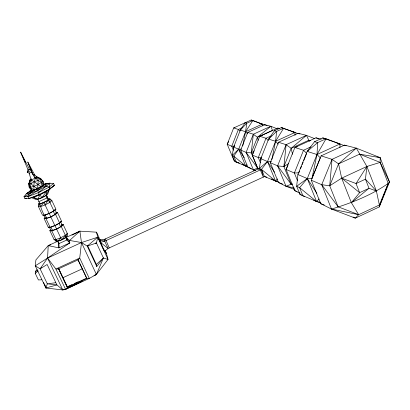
<?xml version="1.0" encoding="UTF-8"?>
<svg xmlns="http://www.w3.org/2000/svg" width="410" height="410" viewBox="0 0 410 410"><rect width="100%" height="100%" fill="white"/><g stroke="black" fill="none" stroke-linecap="round" stroke-linejoin="round"><path stroke-width="0.61" d="M294.985 135.382L294.995 132.45L281.342 127.597L274.357 130.775L268.611 139.092L260.821 158.685L259.392 168.382L105.375 238.897L104.201 239.419L99.814 239.942L100.409 242.32L104.611 251.397L108.05 248.455L264.465 176.561L266.838 177.12M339.941 147.605L339.982 143.951L326.063 138.759L322.767 137.939L314.521 141.716L307.187 151.403L297.891 174.542L296.666 186.268L300.028 194.509L320.763 203.175M50.702 229.979L49.902 230.748L53.966 239.317L56.011 241.157C60.178 241.403 64.483 238.902 67.358 235.981L67.24 233.264L63.212 224.695L61.29 226.597L60.598 226.745L58.953 223.26L54.899 225.679L50.163 227.412L48.257 227.278L44.162 218.638L45.382 217.531M43.296 184.597L49.887 183.203L49.169 187.098L50.056 188.989C42.327 193.366 34.148 198.727 24.938 198.65L24.052 196.785L27.962 196.646L37.766 190.465L43.445 185.279L42.988 181.24L40.595 178.411L39.97 178.56L38.181 180.446C38.217 185.192 36.306 190.219 39.36 194.509L40.031 194.688L46.714 191.229L54.479 185.346L53.602 183.48L49.887 183.203L46.555 183.48L43.245 184.546M105.18 250.91L106.492 253.749L108.025 259.433L96.396 274.444L89.293 278.41L65.595 289.347L62.807 289.952L47.565 258.069L48.226 245.6L57.436 241.398M297.891 174.542L307.29 178.56L311.989 178.34L316.976 154.529L317.719 142.588L326.063 138.759L316.976 154.529L307.29 178.56L299.628 187.683L303.021 196.026L304.681 196.323M39.729 202.873L38.396 203.985L38.499 206.696L40.349 206.696L45.09 204.908L48.134 200.28L48.236 198.86L46.52 195.16M53.602 183.48L49.169 187.098L46.299 186.068L44.628 184.567L43.25 184.808L43.445 185.279L37.489 188.59L31.78 190.527L30.407 187.478L31.186 180L29.105 173.082L27.214 172.236L28.023 169.832L20.792 152.597L29.453 169.192L31.708 170.227L31.319 172.087L35.455 178.083L38.181 180.446L41.589 182.45L43.445 185.279L44.628 184.567L49.887 183.203L38.458 192.608L27.962 196.646L28.859 198.542L39.36 194.509L50.056 188.989M47.165 196.564L47.047 197.953L48.134 200.28L49.892 202.386L53.935 210.971L49.159 213.518L44.418 215.286L42.543 215.224L38.499 206.696L39.975 203.965L48.134 200.28L49.866 198.804L51.901 200.639L55.914 209.172L53.935 210.971L53.249 211.14L54.863 214.573L55.555 214.404L57.518 212.58L61.582 221.226L59.65 223.101L54.899 225.679L49.169 213.323L44.418 215.286C41.138 210.263 40.493 204.477 37.797 199.275L33.471 197.195L39.36 194.509M311.267 180.231L321.737 184.705L329.727 185.781L338.568 163.867L359.575 154.17L380.147 162.401L388.224 183.444L379.373 205L358.668 214.686L338.112 206.814L329.727 185.781L332.038 159.341L356.341 148.143L380.147 157.66L389.5 182.025L379.214 206.953L355.321 218.14L331.505 209.059L320.712 203.647L311.267 180.231L321.132 155.861L344.502 145.114L356.341 148.143L366.873 166.475L376.395 191.019L379.373 205L379.214 206.953L388.224 183.444L389.5 182.025L380.147 162.401L380.147 157.66L377.723 157.015M292.268 184.633L291.069 184.172L283.894 166.578L286.108 144.684L306.454 135.387L314.731 138.677M271.871 159.49L275.566 141.312L276.627 131.395L283.689 128.181L275.566 141.312L267.51 161.545L261.493 169.386L104.693 241.188L100.409 242.32L97.739 237.216L96.514 232.178L79.878 231.153L66.066 237.457M41.805 279.794L38.417 279.958L35.234 273.362L35.465 271.246L37.146 269.565M240.726 150.07L246.123 152.376L251.263 152.909L257.429 137.268L272.517 130.406L270.831 126.275L264.732 124.717L247.727 132.435L240.726 150.07L247.855 167.136L253.436 169.935L257.531 168.028L251.263 152.909L253.339 134.224L270.831 126.275L277.211 128.807M71.95 235.135L79.878 231.153L81.482 242.551L79.724 258.044L89.293 278.41L86.812 278.585L67.343 287.569L65.595 289.347L55.883 268.991L47.565 258.069L35.239 265.823L45.946 288.025L62.807 289.952L64.544 289.147M242.715 145.965L245.549 131.733L246.743 123.256L252.857 120.489L264.675 125.029M246.272 122.78L245.047 122.795L240.352 130.078L233.654 147.067L232.224 155.405L234.776 161.478L248.004 166.937M104.217 249.9L104.611 251.397L97.739 237.216L96.463 243.002L103.422 258.013L108.025 259.433L97.739 237.216L81.482 242.551L47.565 258.069L40.098 268.837L47.319 283.833L45.946 288.025L56.913 284.904L62.807 289.952M31.022 179.436L30.017 179.98L28.92 183.654L30.017 179.98L31.483 178.791M41.061 179.534L40.595 178.411L36.89 176.894L35.455 178.083L34.261 181.686L33.779 186.324L34.071 189.912L26.266 193.833L24.052 196.785C31.59 193.643 37.705 185.884 46.299 186.068L37.766 190.465L29.402 193.674L26.266 193.833L31.985 189.707M49.523 188.923L47.714 194.14C43.24 197.538 36.956 201.505 31.549 197.512M239.337 163.124L236.375 162.283L233.802 156.159L238.651 149.204L245.549 131.733L252.857 120.489L251.104 120.048L233.669 127.946L227.207 144.289L233.864 160.12L234.909 160.648M255.179 170.601L253.436 169.935L246.123 152.376L253.339 134.224L247.727 132.435M306.454 135.387L298.183 133.27L278.498 142.255L270.308 162.719L277.621 165.845L283.894 166.578L291.161 148.323L306.454 135.387L309.376 141.373M294.862 189.64L285.99 186.248L277.621 165.845L286.108 144.684L278.498 142.255M299.566 171.072L298.854 172.835L294.37 173.005L286.052 169.448L294.882 147.487L315.987 137.821L321.276 139.174M300.515 168.715L301.463 166.363M302.175 164.595L303.123 162.242M303.836 160.474L306.444 154.001M311.989 178.34L320.271 157.865L316.976 154.529L307.187 151.403L317.719 142.588L314.521 141.716M353.102 217.044L355.321 218.14L358.668 214.686L331.505 209.059L321.737 184.705L332.038 159.341L321.132 155.861M103.422 258.013L96.78 266.531L96.35 264.394L103.422 258.013L96.396 274.444L94.115 275.551L96.396 274.444L81.482 242.551L69.603 240.455L66.748 238.164L66.087 236.765M27.962 196.646L29.402 193.674L32.621 190.696L37.489 188.59L33.779 186.324L30.899 183.721L28.808 183.572L29.243 187.416L31.78 190.527L30.043 190.911L31.713 190.055M287.974 165.522L286.052 169.448L294.698 190.609L299.843 193.192M253.693 152.233L252.288 155.011L258.11 169.038M228.652 141.506L227.207 144.289L231.752 146.232L234.53 146.144M49.226 189.476L45.961 195.59L42.461 197.169M33.784 176.197L34.624 174.798L27.813 162.058L32.99 174.762L34.624 174.798L36.89 176.894L39.97 178.56L42.988 181.24L43.163 183.618M233.751 148.317L233.654 147.067L234.663 145.442M260.991 160.551L260.821 158.685L261.805 157.107M60.613 221.661L62.248 225.131C59.276 227.97 55.042 230.399 50.871 230.307L49.902 230.748L51.819 230.907L56.554 229.18L61.29 226.597L62.248 225.131L63.212 224.695L61.736 224.608M53.249 211.14L55.914 209.172L54.945 209.607L56.549 213.021C53.469 215.768 49.308 218.12 45.131 218.197L44.162 218.638L46.043 218.72L50.784 216.957L55.555 214.404L56.549 213.021L57.518 212.58L56.062 212.554M47.565 258.069L69.782 242.93L66.85 239.993L65.738 237.656L67.24 233.264L61.72 239.901L54.904 225.469M61.29 226.597L65.354 235.217L60.639 237.826L57.672 241.336L58.789 243.678L58.932 247.891L48.226 245.6L35.921 259.878L35.239 265.823L40.098 268.837L47.135 264.491L56.913 284.904L47.319 283.833L55.719 282.715M40.349 206.696L44.029 202.443L48.134 200.28M78.013 259.889L79.724 258.044L55.883 268.991L58.435 268.883L78.013 259.889L86.812 278.585L86.746 278.103L67.317 287.067L58.43 268.417L67.343 287.569L67.317 286.79M313.742 200.157L316.597 201.587L319.098 198.937M242.074 164.236L245.692 166.05L246.907 164.769M271.487 161.371L267.51 161.545L259.392 168.382L261.493 169.386L264.465 176.561L275.53 181.005L277.534 178.878M241.526 149.086L238.651 149.204L232.224 155.405L233.802 156.159L245.692 166.05L247.553 166.378M40.098 268.837L41.441 267.617M358.668 214.686L351.365 202.689L341.663 178.155L338.568 163.867L356.341 148.143M52.736 211.411L49.159 213.518L45.09 204.908L49.892 202.386L51.901 200.639L50.855 200.131M42.988 181.24C39.047 184.239 34.168 186.852 29.243 187.416L28.972 184.28M97.739 237.216L87.253 246.108L81.482 242.551M48.585 189.692L46.714 191.229L41.846 197.743L40.031 194.688L37.797 199.275L41.297 197.697M258.131 140.276L257.429 137.268L270.831 126.275M79.002 231.865L79.878 231.153L69.603 240.455L69.782 242.93L58.932 247.891L58.779 242.428L58.845 243.571M35.234 273.362L38.089 271.056M43.178 184.684L44.628 184.567C40.626 187.611 35.788 190.235 30.76 190.809L26.266 193.833M24.052 196.785L25 196.041M30.017 179.98L31.186 180L34.261 181.686L40.985 186.801L41.589 182.45L39.97 178.56L35.455 178.083L31.186 180L28.808 183.572L30.407 187.478L34.071 189.912L30.76 190.809L31.637 190.127M60.27 222.24L61.582 221.226M48.652 189.758L46.714 191.229L45.961 195.59L47.047 197.953L38.883 201.638M49.625 189.02L54.479 185.346L50.517 188.205M316.858 193.31L307.29 178.56L296.666 186.268L299.628 187.683L316.597 201.587L320.374 202.232M30.76 190.809L31.698 190.132M45.12 214.825L46.745 218.253L46.043 218.72L50.163 227.412L50.855 226.94L52.511 230.43L51.819 230.907L55.903 239.527L57.672 241.336L60.552 240.019M388.224 183.444C371.05 195.37 351.421 203.063 331.505 209.059M329.727 185.781L341.663 178.155L366.873 166.475L380.147 162.401M283.894 166.578L288.614 163.58M251.263 152.909L254.472 150.88M30.899 183.721L34.261 181.686L38.181 180.446M38.458 192.608L49.169 187.098M65.595 289.347L82.138 281.347M82.333 268.776L62.879 277.734L58.968 269.267M67.886 286.529L71.878 284.689M74.728 283.371L78.146 281.793M311.016 146.821L303.538 150.25L294.882 147.487L297.291 146.729M307.187 151.403L308.32 150.88M316.976 154.529L339.982 143.951L344.046 145.586M274.357 130.775L276.627 131.395L268.611 139.092L275.566 141.312L294.995 132.45L297.916 133.619M62.279 239.23L65.738 237.656L65.354 235.217M58.789 243.678L66.85 239.993L66.748 238.164L69.782 242.93M286.108 144.684L291.161 148.323L308.72 140.287L310.565 140.609M48.257 227.278L49.226 226.838L50.871 230.307M279.656 128.53L277.801 128.058L259.745 136.274L252.288 155.011L258.295 157.578L261.483 157.471M271.225 135.884L265.998 138.267L259.745 136.274L262.764 135.367M241.859 127.884L238.389 129.457L233.669 127.946L234.874 127.597M245.047 122.795L246.743 123.256L240.352 130.078L245.549 131.733L262.364 124.102L262.364 125.875M31.708 170.227L27.214 172.236L29.453 169.192L28.023 169.832M31.319 172.087L29.105 173.082L29.874 173.983M26.061 198.184L24.938 198.65L26.747 198.24M270.308 162.719L278.436 182.46L285.99 186.248L292.243 183.813M43.644 184.602L46.555 183.48L43.086 184.72M51.434 226.73L54.325 225.679M53.966 239.317L55.903 239.527L60.639 237.826M30.043 190.911L31.765 190.317M48.226 245.6L50.645 244.832M43.004 184.874L44.628 184.567M35.465 271.246L37.946 270.79M34.635 177.299L36.89 176.894M55.944 212.831L57.518 212.58M44.162 218.638L46.745 218.253M61.623 224.905L63.212 224.695M95.269 243.15L96.463 243.002L87.253 246.108L96.78 266.531M49.902 230.748L52.511 230.43M39.565 178.463L40.595 178.411M48.236 198.86L49.866 198.804L49.892 202.386M38.396 203.985L39.975 203.965L44.029 202.443L45.09 204.908M359.575 154.17L380.147 157.66M271.276 178.873L275.53 181.005L278.016 181.435M253.436 169.935L255.286 170.304M285.99 186.248L293.463 187.775M259.535 123.379L262.364 124.102L251.104 120.048L252.785 120.832M292.089 131.702L294.995 132.45L281.342 127.597L283.561 128.658M337.03 143.198L339.982 143.951L322.767 137.939L323.864 138.488M100.588 241.623L99.814 239.942L104.693 241.188L108.05 248.455L100.409 242.32M301.745 195.063L300.028 194.509L299.828 192.633M234.776 161.478L238.225 162.667M297.076 191.521L294.698 190.609L293.647 187.006M320.712 203.647L324.243 204.995M247.855 167.136L251.361 168.479M258.228 168.838L260.309 169.842L263.333 177.13L261.493 169.386L275.53 181.005L278.446 182.122M278.436 182.46L282.572 184.044M298.183 133.27L299.951 133.973M277.801 128.058L278.959 128.514M264.732 124.717L267.064 125.639M344.502 145.114L346.265 145.822M315.987 137.821L318.365 138.77M308.72 140.287L309.878 140.748M233.654 147.067L238.651 149.204L244.263 157.665M260.821 158.685L267.51 161.545L274.495 172.179M332.038 159.341L338.568 163.867M253.339 134.224L257.429 137.268M33.471 197.195L36.224 199.321M29.243 187.416L31.191 189.005M239.968 131.021L238.389 129.457L231.752 146.232L233.454 150.296M245.549 131.733L247.594 133.768M268.248 140.512L265.998 138.267L258.295 157.578L260.468 162.826M275.566 141.312L278.38 144.135M306.685 153.412L303.538 150.25L294.37 173.005L297.501 180.702M34.66 177.197L35.455 178.083M321.737 184.705L338.112 206.814M277.621 165.845L291.069 184.172M246.123 152.376L257.531 168.028M104.801 250.515L106.492 253.749L105.103 250.874M99.814 239.942L100.645 241.669M20.792 152.597L25.481 162.411M63.13 278L67.055 286.241M43.516 214.784L45.131 218.197M77.962 259.489L86.736 278.134M55.555 214.404L59.65 223.101M87.73 245.918L96.35 264.394M109.234 247.927L105.375 238.897M96.514 232.178L100.189 240.127M43.486 282.239L45.946 288.025L44.654 284.473M238.651 149.204L245.692 166.05M267.51 161.545L275.53 181.005M27.813 162.058L30.888 169.535M31.831 171.836L32.544 173.558M307.29 178.56L316.597 201.587M233.357 158.296L233.864 160.12M104.201 239.419L104.693 241.188M291.161 148.323L292.509 154.288M55.903 239.527L56.011 241.157M366.873 166.475L365.448 179.165L369.005 188.292L376.395 191.019L365.448 179.165L356.044 183.536L341.663 178.155L359.621 192.659L369.005 188.292L351.365 202.689L359.621 192.659L356.044 183.536L366.873 166.475M20.664 152.423L20.505 152.689L20.5 152.074L20.977 152.479L20.664 152.423"/></g></svg>
